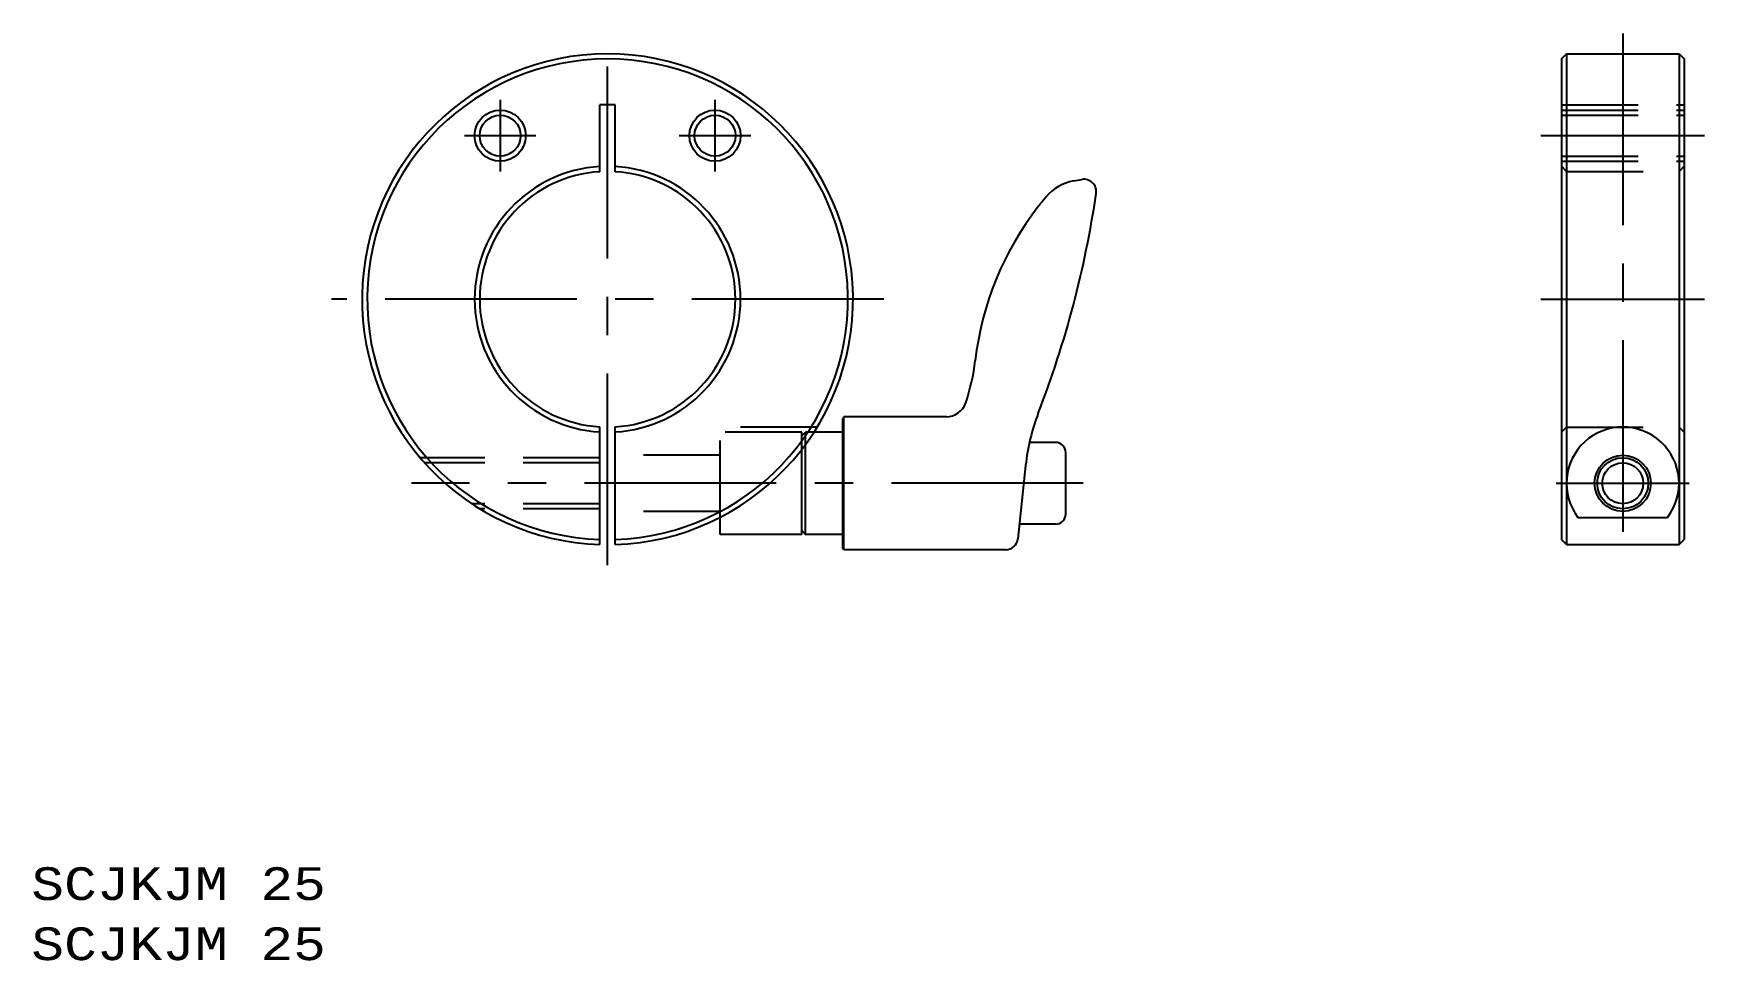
# Model space of a CAD drawing. Extents: x 20 to 184, y 20 to 111.
import ezdxf
from ezdxf.enums import TextEntityAlignment as Align

# ---------------------------------------------------------------- set-up
doc = ezdxf.new("R2010")
doc.units = 0
doc.header["$LTSCALE"] = 15
doc.linetypes.add('CENTER', pattern=[2, 1.25, -0.25, 0.25, -0.25])
doc.linetypes.add('DASHED', pattern=[0.75, 0.5, -0.25])
for name, color, linetype in [('CSLAYER1', 7, 'CONTINUOUS'), ('CSLAYER16', 7, 'CONTINUOUS'), ('CSLAYER2', 7, 'CONTINUOUS')]:
    doc.layers.add(name, color=color, linetype=linetype)
doc.styles.add('EASYDRAW_FONT', font='monotxt', dxfattribs={"height": 1, "bigfont": 'bigfont'})

# ---------------------------------------------------------------- blocks, each defined once
blk = doc.blocks.new('BLKF0000')
at = {"layer": 'CSLAYER1', "color": 3, "linetype": 'CONTINUOUS'}
for p, q in [((99.426689, 73.136386), (99.340881, 72.935623)), ((99.426689, 60.136386), (99.426689, 73.136386)), ((99.426689, 60.136386), (99.340881, 60.337149))]:
    blk.add_line(p, q, dxfattribs=at)
at = {"layer": 'CSLAYER1', "color": 7, "linetype": 'CONTINUOUS'}
for p, q in [((120.140881, 70.636386), (117.626614, 70.636386)), ((121.140881, 63.636386), (121.140881, 69.636386)), ((120.140881, 62.636386), (116.606176, 62.636386))]:
    blk.add_line(p, q, dxfattribs=at)
for centre, start, end in [((120.140881, 69.636386), 0, 90), ((120.140881, 63.636386), 270, 360)]:
    blk.add_arc(centre, 1, start, end, dxfattribs=at)
at = {"layer": 'CSLAYER16', "color": 3, "linetype": 'CONTINUOUS'}
for p, q in [((121.908534, 96.207498), (122.717637, 96.350164)), ((99.340881, 60.337149), (99.340881, 72.935623)), ((109.462686, 73.136386), (99.426689, 73.136386)), ((117.215879, 68.381921), (116.454785, 61.209756)), ((115.261485, 60.136386), (99.426689, 60.136386))]:
    blk.add_line(p, q, dxfattribs=at)
for centre, radius, start, end in [((25.177129, 109.541824), 100, 338.863766, 351.634921), ((122.689951, 91.775863), 4.5, 100, 140.207964), ((122.926014, 95.168395), 1.2, -8.365079, 100), ((142.089344, 75.215287), 30, 141.978819, 173.455386), ((149.967175, 69.05576), 40, 140.207964, 141.978819), ((92.415173, 80.914129), 20, 341.277451, 353.455386), ((109.462686, 75.136386), 2, 270, 341.277451), ((137.104211, 66.271415), 20, 158.863766, 173.942569), ((115.261485, 61.336386), 1.2, 270, 353.942569)]:
    blk.add_arc(centre, radius, start, end, dxfattribs=at)

msp = doc.modelspace()

# ---------------------------------------------------------------- linework, layer by layer
at = {"layer": 'CSLAYER1', "color": 7, "linetype": 'CONTINUOUS'}
for p, q in [((169.597061, 108.136386), (170.097061, 108.636386)), ((169.597061, 108.136386), (169.597061, 61.136385)), ((170.097061, 108.636386), (170.097061, 60.636386)), ((170.097061, 108.636386), (181.097061, 108.636386)), ((181.097061, 108.636386), (181.097061, 60.636386)), ((181.097061, 108.636386), (181.597061, 108.136386)), ((181.597061, 108.136386), (181.597061, 61.136386)), ((75.590881, 97.113866), (75.590881, 103.636386)), ((77.090881, 103.636386), (75.590881, 103.636386)), ((77.090881, 97.113866), (77.090881, 103.636386)), ((75.590881, 60.648108), (75.590881, 72.158906)), ((77.090881, 60.648108), (77.090881, 72.158906)), ((95.706737, 61.636386), (95.706737, 70.460222)), ((99.340881, 71.636386), (96.515122, 71.636386)), ((95.340881, 61.636386), (95.340881, 69.973508)), ((87.340881, 61.636386), (87.340881, 63.305657)), ((171.220276, 63.305657), (179.973845, 63.305657)), ((95.340881, 61.636386), (87.340881, 61.636386)), ((95.340881, 62.002242), (95.706737, 61.636386)), ((99.340881, 61.636386), (95.706737, 61.636386)), ((170.097061, 60.636386), (169.59706, 61.136386)), ((170.097061, 60.636386), (181.097061, 60.636386)), ((181.097061, 60.636386), (181.597061, 61.136386))]:
    msp.add_line(p, q, dxfattribs=at)
at = {"layer": 'CSLAYER1', "color": 3, "linetype": 'DASHED'}
for p, q in [((169.597061, 103.636386), (181.597061, 103.636386)), ((169.597061, 103.136386), (181.597061, 103.136386)), ((169.597061, 102.636386), (181.597061, 102.636386)), ((169.597061, 98.636386), (181.597061, 98.636386)), ((169.597061, 98.136386), (181.597061, 98.136386)), ((170.097061, 97.136386), (169.597062, 97.636385)), ((170.097061, 97.136386), (181.097061, 97.136386)), ((181.597061, 97.636386), (181.097061, 97.136386)), ((87.340881, 63.305657), (87.340881, 72.136386)), ((96.828682, 72.136386), (87.340881, 72.136386)), ((169.597061, 71.636387), (170.09706, 72.136386)), ((170.09706, 72.136386), (181.097061, 72.136386)), ((181.097061, 72.136386), (181.597061, 71.636388)), ((95.340881, 71.636386), (87.340881, 71.636386)), ((95.340881, 69.973508), (95.340881, 71.636386)), ((95.340881, 71.27053), (95.706737, 71.636386)), ((95.706737, 70.460222), (95.706737, 71.636386)), ((96.515122, 71.636386), (95.706737, 71.636386)), ((75.590881, 69.136386), (58.017399, 69.136386)), ((75.590881, 68.636386), (58.452337, 68.636386)), ((87.340881, 69.386386), (77.090881, 69.386386)), ((75.590881, 64.636386), (63.074382, 64.636386)), ((75.590881, 64.136386), (63.860897, 64.136386)), ((87.340881, 63.886386), (77.090881, 63.886386))]:
    msp.add_line(p, q, dxfattribs=at)
at = {"layer": 'CSLAYER1', "color": 3, "linetype": 'CONTINUOUS'}
for centre in [(65.840881, 100.636386), (86.840881, 100.636386), (175.597061, 66.636386)]:
    msp.add_circle(centre, 2.5, dxfattribs=at)
at = {"layer": 'CSLAYER1', "color": 7, "linetype": 'CONTINUOUS'}
for centre, radius in [((65.840881, 100.636386), 2), ((86.840881, 100.636386), 2), ((175.597061, 66.636386), 2.75), ((175.597061, 66.636386), 2)]:
    msp.add_circle(centre, radius, dxfattribs=at)
for centre, radius, start, end in [((76.340881, 84.636386), 24, -88.209215, 268.209215), ((76.340881, 84.636386), 23.5, -88.171101, 268.171101), ((76.340881, 84.636386), 13, 93.307362, 266.692638), ((76.340881, 84.636386), 12.5, 93.439813, 266.560187), ((76.340881, 84.636386), 13, -86.692638, 86.692638), ((76.340881, 84.636386), 12.5, -86.560187, 86.560187), ((175.597061, 66.636386), 5.5, -37.2711, 217.2711)]:
    msp.add_arc(centre, radius, start, end, dxfattribs=at)
at = {"layer": 'CSLAYER2', "color": 1, "linetype": 'CENTER'}
for p, q in [((76.340881, 58.636386), (76.340881, 110.636386)), ((175.597061, 110.636386), (175.597061, 58.636386)), ((65.840881, 104.136386), (65.840881, 97.136386)), ((86.840881, 104.136386), (86.840881, 97.136386)), ((62.340881, 100.636386), (69.340881, 100.636386)), ((83.340881, 100.636386), (90.340881, 100.636386)), ((167.597061, 100.636386), (183.597061, 100.636386)), ((103.340881, 84.636386), (49.340881, 84.636386)), ((167.597061, 84.636386), (183.597061, 84.636386)), ((122.840881, 66.636386), (57.157555, 66.636386)), ((169.097061, 66.636386), (182.097061, 66.636386))]:
    msp.add_line(p, q, dxfattribs=at)

# ---------------------------------------------------------------- block references
at = {"layer": 'CSLAYER1'}
msp.add_blockref('BLKF0000', (0, 0), dxfattribs=at)

# ---------------------------------------------------------------- texts
at = {"layer": 'CSLAYER1', "color": 7, "style": 'EASYDRAW_FONT', "width": 1.038462}
for p, p2 in [((20, 25.877205), (48.800003, 25.877205)), ((20, 20), (48.800003, 20))]:
    msp.add_text('SCJKJM 25', height=3.2, dxfattribs=at).set_placement(p, p2, align=Align.FIT)

doc.saveas('drawing.dxf')
